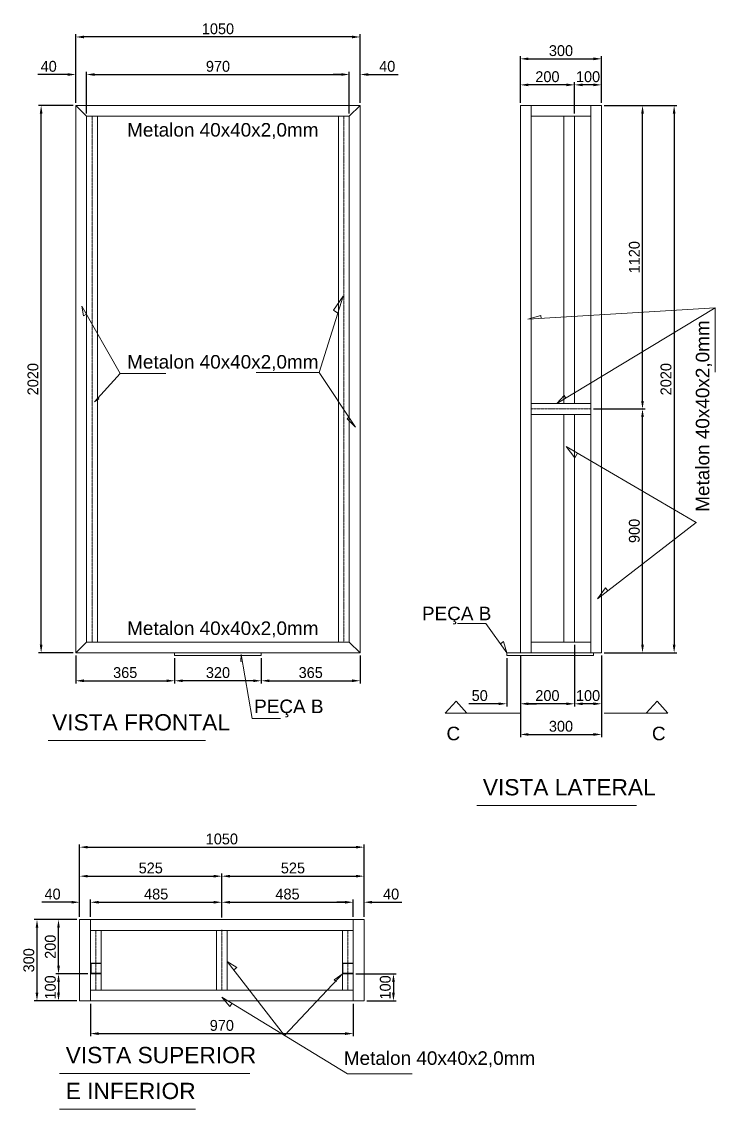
# Model space of a CAD drawing. Header units: millimetres. Extents: x 272452 to 288160, y -46054 to -34839.
# Drawn here: x 272452 to 275013, y -43357 to -39343 of the extents above; entities that cross this region are included whole.
import ezdxf

# ---------------------------------------------------------------- set-up
doc = ezdxf.new("R2010")
doc.units = ezdxf.units.MM
doc.header["$LTSCALE"] = 0.08
doc.linetypes.add('CENTER', pattern=[50.8, 31.75, -6.35, 6.35, -6.35])
for name, color, linetype, lineweight in [('03', 3, 'Continuous', 15), ('04', 4, 'Continuous', 5), ('CENT 1', 1, 'CENTER', 9), ('COTA', 1, 'Continuous', 9)]:
    doc.layers.add(name, color=color, linetype=linetype, lineweight=lineweight)
doc.styles.add('1-250', font='arial.ttf', dxfattribs={"height": 50})
doc.styles.add('1-500', font='arial.ttf', dxfattribs={"height": 100})
doc.dimstyles.new('ESC 20', dxfattribs={"dimscale": 20, "dimtxt": 2, "dimasz": 1.5, "dimexe": 0.5, "dimexo": 0.5, "dimgap": 0.5, "dimtad": 1, "dimdec": 0, "dimzin": 0, "dimdsep": 46, "dimtxsty": 'Standard', "dimcen": 1.5, "dimclrd": 1, "dimclre": 1, "dimclrt": 2, "dimadec": 0, "dimazin": 0, "dimtfac": 1, "dimtdec": 0, "dimtofl": 0, "dimtmove": 0, "dimatfit": 3, "dimfxl": 1, "dimtolj": 1, "dimtzin": 0, "dimarcsym": 0})

# ---------------------------------------------------------------- blocks, each defined once
blk = doc.blocks.new('*D6')
at = {"layer": 'COTA', "color": 1, "lineweight": -2, "transparency": 16777216}
for p, q in [((274565.3, -40772.5), (274754.4, -40772.5)), ((274744.4, -41642.5), (274744.4, -40802.5)), ((274603.3, -41672.5), (274754.4, -41672.5))]:
    blk.add_line(p, q, dxfattribs=at)
at = {"layer": 'COTA', "color": 1, "transparency": 16777216}
for points in [[(274739.4, -40802.5), (274749.4, -40802.5), (274744.4, -40772.5)], [(274739.4, -41642.5), (274749.4, -41642.5), (274744.4, -41672.5)]]:
    blk.add_solid(points, dxfattribs=at)
at = {"layer": 'COTA', "color": 2, "transparency": 16777216, "insert": (274714.4, -41222.5), "char_height": 40, "attachment_point": 5, "rotation": 90}
blk.add_mtext('\\A1;900', dxfattribs=at)
blk = doc.blocks.new('*D104')
at = {"layer": 'COTA', "color": 1, "lineweight": -2, "transparency": 16777216}
for p, q in [((274603.3, -39652.5), (274754.4, -39652.5)), ((274744.4, -40742.5), (274744.4, -39682.5)), ((274563.3, -40772.5), (274754.4, -40772.5))]:
    blk.add_line(p, q, dxfattribs=at)
at = {"layer": 'COTA', "color": 1, "transparency": 16777216}
for points in [[(274739.4, -39682.5), (274749.4, -39682.5), (274744.4, -39652.5)], [(274739.4, -40742.5), (274749.4, -40742.5), (274744.4, -40772.5)]]:
    blk.add_solid(points, dxfattribs=at)
at = {"layer": 'COTA', "color": 2, "transparency": 16777216, "insert": (274714.4, -40212.5), "char_height": 40, "attachment_point": 5, "rotation": 90}
blk.add_mtext('\\A1;1120', dxfattribs=at)
blk = doc.blocks.new('*D7')
at = {"layer": 'COTA', "color": 1, "lineweight": -2, "transparency": 16777216}
for p, q in [((274603.3, -39652.5), (274871.2, -39652.5)), ((274861.2, -39682.5), (274861.2, -41642.5)), ((274603.3, -41672.5), (274871.2, -41672.5))]:
    blk.add_line(p, q, dxfattribs=at)
at = {"layer": 'COTA', "color": 1, "transparency": 16777216}
for points in [[(274856.2, -39682.5), (274866.2, -39682.5), (274861.2, -39652.5)], [(274856.2, -41642.5), (274866.2, -41642.5), (274861.2, -41672.5)]]:
    blk.add_solid(points, dxfattribs=at)
at = {"layer": 'COTA', "color": 2, "transparency": 16777216, "insert": (274831.2, -40662.5), "char_height": 40, "attachment_point": 5, "rotation": 90}
blk.add_mtext('\\A1;2020', dxfattribs=at)
blk = doc.blocks.new('*D105')
at = {"layer": 'COTA', "color": 1, "lineweight": -2, "transparency": 16777216}
for p, q in [((274293.3, -39642.5), (274293.3, -39470.3)), ((274323.3, -39480.3), (274563.3, -39480.3)), ((274593.3, -39642.5), (274593.3, -39470.3))]:
    blk.add_line(p, q, dxfattribs=at)
at = {"layer": 'COTA', "color": 1, "transparency": 16777216}
for points in [[(274323.3, -39475.3), (274323.3, -39485.3), (274293.3, -39480.3)], [(274563.3, -39475.3), (274563.3, -39485.3), (274593.3, -39480.3)]]:
    blk.add_solid(points, dxfattribs=at)
at = {"layer": 'COTA', "color": 2, "transparency": 16777216, "insert": (274443.3, -39450.3), "char_height": 40, "attachment_point": 5}
blk.add_mtext('\\A1;300', dxfattribs=at)
blk = doc.blocks.new('*D106')
at = {"layer": 'COTA', "color": 1, "lineweight": -2, "transparency": 16777216}
for p, q in [((272666.1, -42647.1), (272666.1, -42379.5)), ((273716.1, -42647.1), (273716.1, -42379.5)), ((272696.1, -42389.5), (273686.1, -42389.5))]:
    blk.add_line(p, q, dxfattribs=at)
at = {"layer": 'COTA', "color": 1, "transparency": 16777216}
for points in [[(272696.1, -42384.5), (272696.1, -42394.5), (272666.1, -42389.5)], [(273686.1, -42384.5), (273686.1, -42394.5), (273716.1, -42389.5)]]:
    blk.add_solid(points, dxfattribs=at)
at = {"layer": 'COTA', "color": 2, "transparency": 16777216, "insert": (273191.1, -42359.5), "char_height": 40, "attachment_point": 5}
blk.add_mtext('\\A1;1050', dxfattribs=at)
blk = doc.blocks.new('*D107')
at = {"layer": 'COTA', "color": 1, "lineweight": -2, "transparency": 16777216}
for p, q in [((272656.1, -42657.1), (272498.5, -42657.1)), ((272508.5, -42687.1), (272508.5, -42927.1)), ((272656.1, -42957.1), (272498.5, -42957.1))]:
    blk.add_line(p, q, dxfattribs=at)
at = {"layer": 'COTA', "color": 1, "transparency": 16777216}
for points in [[(272503.5, -42687.1), (272513.5, -42687.1), (272508.5, -42657.1)], [(272503.5, -42927.1), (272513.5, -42927.1), (272508.5, -42957.1)]]:
    blk.add_solid(points, dxfattribs=at)
at = {"layer": 'COTA', "color": 2, "transparency": 16777216, "insert": (272478.5, -42807.1), "char_height": 40, "attachment_point": 5, "rotation": 90}
blk.add_mtext('\\A1;300', dxfattribs=at)
blk = doc.blocks.new('*D108')
at = {"layer": 'COTA', "color": 1, "lineweight": -2, "transparency": 16777216}
for p, q in [((272666.1, -42647.1), (272666.1, -42486.6)), ((272696.1, -42496.6), (273161.1, -42496.6)), ((273191.1, -42647.1), (273191.1, -42486.6))]:
    blk.add_line(p, q, dxfattribs=at)
at = {"layer": 'COTA', "color": 1, "transparency": 16777216}
for points in [[(272696.1, -42491.6), (272696.1, -42501.6), (272666.1, -42496.6)], [(273161.1, -42491.6), (273161.1, -42501.6), (273191.1, -42496.6)]]:
    blk.add_solid(points, dxfattribs=at)
at = {"layer": 'COTA', "color": 2, "transparency": 16777216, "insert": (272928.6, -42466.6), "char_height": 40, "attachment_point": 5}
blk.add_mtext('\\A1;525', dxfattribs=at)
blk = doc.blocks.new('*D8')
at = {"layer": 'COTA', "color": 1, "lineweight": -2, "transparency": 16777216}
for p, q in [((273191.1, -42647.1), (273191.1, -42486.6)), ((273221.1, -42496.6), (273686.1, -42496.6)), ((273716.1, -42647.1), (273716.1, -42486.6))]:
    blk.add_line(p, q, dxfattribs=at)
at = {"layer": 'COTA', "color": 1, "transparency": 16777216}
for points in [[(273221.1, -42491.6), (273221.1, -42501.6), (273191.1, -42496.6)], [(273686.1, -42491.6), (273686.1, -42501.6), (273716.1, -42496.6)]]:
    blk.add_solid(points, dxfattribs=at)
at = {"layer": 'COTA', "color": 2, "transparency": 16777216, "insert": (273453.6, -42466.6), "char_height": 40, "attachment_point": 5}
blk.add_mtext('\\A1;525', dxfattribs=at)
blk = doc.blocks.new('*D9')
at = {"layer": 'COTA', "color": 1, "lineweight": -2, "transparency": 16777216}
for p, q in [((272636.1, -42592.8), (272526.1, -42592.8)), ((272666.1, -42647.1), (272666.1, -42582.8)), ((272706.1, -42647.1), (272706.1, -42582.8)), ((272736.1, -42592.8), (272766.1, -42592.8))]:
    blk.add_line(p, q, dxfattribs=at)
at = {"layer": 'COTA', "color": 1, "transparency": 16777216}
for points in [[(272636.1, -42587.8), (272636.1, -42597.8), (272666.1, -42592.8)], [(272736.1, -42587.8), (272736.1, -42597.8), (272706.1, -42592.8)]]:
    blk.add_solid(points, dxfattribs=at)
at = {"layer": 'COTA', "color": 2, "transparency": 16777216, "insert": (272566.1, -42562.8), "char_height": 40, "attachment_point": 5}
blk.add_mtext('\\A1;40', dxfattribs=at)
blk = doc.blocks.new('*D10')
at = {"layer": 'COTA', "color": 1, "lineweight": -2, "transparency": 16777216}
for p, q in [((272706.1, -42647.1), (272706.1, -42582.8)), ((272736.1, -42592.8), (273161.1, -42592.8)), ((273191.1, -42649.1), (273191.1, -42582.8))]:
    blk.add_line(p, q, dxfattribs=at)
at = {"layer": 'COTA', "color": 1, "transparency": 16777216}
for points in [[(272736.1, -42587.8), (272736.1, -42597.8), (272706.1, -42592.8)], [(273161.1, -42587.8), (273161.1, -42597.8), (273191.1, -42592.8)]]:
    blk.add_solid(points, dxfattribs=at)
at = {"layer": 'COTA', "color": 2, "transparency": 16777216, "insert": (272948.6, -42562.8), "char_height": 40, "attachment_point": 5}
blk.add_mtext('\\A1;485', dxfattribs=at)
blk = doc.blocks.new('*D109')
at = {"layer": 'COTA', "color": 1, "lineweight": -2, "transparency": 16777216}
for p, q in [((273191.1, -42647.1), (273191.1, -42582.8)), ((273221.1, -42592.8), (273646.1, -42592.8)), ((273676.1, -42647.1), (273676.1, -42582.8))]:
    blk.add_line(p, q, dxfattribs=at)
at = {"layer": 'COTA', "color": 1, "transparency": 16777216}
for points in [[(273221.1, -42587.8), (273221.1, -42597.8), (273191.1, -42592.8)], [(273646.1, -42587.8), (273646.1, -42597.8), (273676.1, -42592.8)]]:
    blk.add_solid(points, dxfattribs=at)
at = {"layer": 'COTA', "color": 2, "transparency": 16777216, "insert": (273433.6, -42562.8), "char_height": 40, "attachment_point": 5}
blk.add_mtext('\\A1;485', dxfattribs=at)
blk = doc.blocks.new('*D11')
at = {"layer": 'COTA', "color": 1, "lineweight": -2, "transparency": 16777216}
for p, q in [((273646.1, -42592.8), (273616.1, -42592.8)), ((273676.1, -42647.1), (273676.1, -42582.8)), ((273716.1, -42647.1), (273716.1, -42582.8)), ((273746.1, -42592.8), (273856.1, -42592.8))]:
    blk.add_line(p, q, dxfattribs=at)
at = {"layer": 'COTA', "color": 1, "transparency": 16777216}
for points in [[(273646.1, -42587.8), (273646.1, -42597.8), (273676.1, -42592.8)], [(273746.1, -42587.8), (273746.1, -42597.8), (273716.1, -42592.8)]]:
    blk.add_solid(points, dxfattribs=at)
at = {"layer": 'COTA', "color": 2, "transparency": 16777216, "insert": (273816.1, -42562.8), "char_height": 40, "attachment_point": 5}
blk.add_mtext('\\A1;40', dxfattribs=at)
blk = doc.blocks.new('*D110')
at = {"layer": 'COTA', "color": 1, "lineweight": -2, "transparency": 16777216}
for p, q in [((272651.8, -39642.5), (272651.8, -39389.7)), ((273671.8, -39399.7), (272681.8, -39399.7)), ((273701.8, -39642.5), (273701.8, -39389.7))]:
    blk.add_line(p, q, dxfattribs=at)
at = {"layer": 'COTA', "color": 1, "transparency": 16777216}
for points in [[(272681.8, -39394.7), (272681.8, -39404.7), (272651.8, -39399.7)], [(273671.8, -39394.7), (273671.8, -39404.7), (273701.8, -39399.7)]]:
    blk.add_solid(points, dxfattribs=at)
at = {"layer": 'COTA', "color": 2, "transparency": 16777216, "insert": (273176.8, -39369.7), "char_height": 40, "attachment_point": 5}
blk.add_mtext('\\A1;1050', dxfattribs=at)
blk = doc.blocks.new('*D111')
at = {"layer": 'COTA', "color": 1, "lineweight": -2, "transparency": 16777216}
for p, q in [((272641.8, -39652.5), (272513.8, -39652.5)), ((272523.8, -41642.5), (272523.8, -39682.5)), ((272641.8, -41672.5), (272513.8, -41672.5))]:
    blk.add_line(p, q, dxfattribs=at)
at = {"layer": 'COTA', "color": 1, "transparency": 16777216}
for points in [[(272518.8, -39682.5), (272528.8, -39682.5), (272523.8, -39652.5)], [(272518.8, -41642.5), (272528.8, -41642.5), (272523.8, -41672.5)]]:
    blk.add_solid(points, dxfattribs=at)
at = {"layer": 'COTA', "color": 2, "transparency": 16777216, "insert": (272493.8, -40662.5), "char_height": 40, "attachment_point": 5, "rotation": 90}
blk.add_mtext('\\A1;2020', dxfattribs=at)
blk = doc.blocks.new('*D112')
at = {"layer": 'COTA', "color": 1, "lineweight": -2, "transparency": 16777216}
for p, q in [((272651.8, -39642.5), (272651.8, -39528.2)), ((272691.8, -39682.5), (272691.8, -39528.2)), ((272621.8, -39538.2), (272511.8, -39538.2)), ((272721.8, -39538.2), (272751.8, -39538.2))]:
    blk.add_line(p, q, dxfattribs=at)
at = {"layer": 'COTA', "color": 1, "transparency": 16777216}
for points in [[(272621.8, -39533.2), (272621.8, -39543.2), (272651.8, -39538.2)], [(272721.8, -39533.2), (272721.8, -39543.2), (272691.8, -39538.2)]]:
    blk.add_solid(points, dxfattribs=at)
at = {"layer": 'COTA', "color": 2, "transparency": 16777216, "insert": (272551.8, -39508.2), "char_height": 40, "attachment_point": 5}
blk.add_mtext('\\A1;40', dxfattribs=at)
blk = doc.blocks.new('*D12')
at = {"layer": 'COTA', "color": 1, "lineweight": -2, "transparency": 16777216}
for p, q in [((272691.8, -39682.5), (272691.8, -39528.2)), ((273661.8, -39682.5), (273661.8, -39528.2)), ((272721.8, -39538.2), (273631.8, -39538.2))]:
    blk.add_line(p, q, dxfattribs=at)
at = {"layer": 'COTA', "color": 1, "transparency": 16777216}
for points in [[(272721.8, -39533.2), (272721.8, -39543.2), (272691.8, -39538.2)], [(273631.8, -39533.2), (273631.8, -39543.2), (273661.8, -39538.2)]]:
    blk.add_solid(points, dxfattribs=at)
at = {"layer": 'COTA', "color": 2, "transparency": 16777216, "insert": (273176.8, -39508.2), "char_height": 40, "attachment_point": 5}
blk.add_mtext('\\A1;970', dxfattribs=at)
blk = doc.blocks.new('*D113')
at = {"layer": 'COTA', "color": 1, "lineweight": -2, "transparency": 16777216}
for p, q in [((273661.8, -39642.5), (273661.8, -39528.2)), ((273701.8, -39642.5), (273701.8, -39528.2)), ((273631.8, -39538.2), (273601.8, -39538.2)), ((273731.8, -39538.2), (273841.8, -39538.2))]:
    blk.add_line(p, q, dxfattribs=at)
at = {"layer": 'COTA', "color": 1, "transparency": 16777216}
for points in [[(273631.8, -39533.2), (273631.8, -39543.2), (273661.8, -39538.2)], [(273731.8, -39533.2), (273731.8, -39543.2), (273701.8, -39538.2)]]:
    blk.add_solid(points, dxfattribs=at)
at = {"layer": 'COTA', "color": 2, "transparency": 16777216, "insert": (273801.8, -39508.2), "char_height": 40, "attachment_point": 5}
blk.add_mtext('\\A1;40', dxfattribs=at)
blk = doc.blocks.new('*D13')
at = {"layer": 'COTA', "color": 1, "lineweight": -2, "transparency": 16777216}
for p, q in [((272706.1, -42967.1), (272706.1, -43087.6)), ((273676.1, -42967.1), (273676.1, -43087.6)), ((272736.1, -43077.6), (273646.1, -43077.6))]:
    blk.add_line(p, q, dxfattribs=at)
at = {"layer": 'COTA', "color": 1, "transparency": 16777216}
for points in [[(272736.1, -43072.6), (272736.1, -43082.6), (272706.1, -43077.6)], [(273646.1, -43072.6), (273646.1, -43082.6), (273676.1, -43077.6)]]:
    blk.add_solid(points, dxfattribs=at)
at = {"layer": 'COTA', "color": 2, "transparency": 16777216, "insert": (273191.1, -43047.6), "char_height": 40, "attachment_point": 5}
blk.add_mtext('\\A1;970', dxfattribs=at)
blk = doc.blocks.new('*D14')
at = {"layer": 'COTA', "color": 1, "lineweight": -2, "transparency": 16777216}
for p, q in [((274493.3, -41642.5), (274493.3, -41870.4)), ((274593.3, -41682.5), (274593.3, -41870.4)), ((274563.3, -41860.4), (274523.3, -41860.4))]:
    blk.add_line(p, q, dxfattribs=at)
at = {"layer": 'COTA', "color": 1, "transparency": 16777216}
for points in [[(274523.3, -41855.4), (274523.3, -41865.4), (274493.3, -41860.4)], [(274563.3, -41855.4), (274563.3, -41865.4), (274593.3, -41860.4)]]:
    blk.add_solid(points, dxfattribs=at)
at = {"layer": 'COTA', "color": 2, "transparency": 16777216, "insert": (274543.3, -41830.4), "char_height": 40, "attachment_point": 5}
blk.add_mtext('\\A1;100', dxfattribs=at)
blk = doc.blocks.new('*D114')
at = {"layer": 'COTA', "color": 1, "lineweight": -2, "transparency": 16777216}
for p, q in [((272696.1, -42857.1), (272578, -42857.1)), ((272588, -42887.1), (272588, -42927.1)), ((272656.1, -42957.1), (272578, -42957.1))]:
    blk.add_line(p, q, dxfattribs=at)
at = {"layer": 'COTA', "color": 1, "transparency": 16777216}
for points in [[(272583, -42887.1), (272593, -42887.1), (272588, -42857.1)], [(272583, -42927.1), (272593, -42927.1), (272588, -42957.1)]]:
    blk.add_solid(points, dxfattribs=at)
at = {"layer": 'COTA', "color": 2, "transparency": 16777216, "insert": (272558, -42907.1), "char_height": 40, "attachment_point": 5, "rotation": 90}
blk.add_mtext('\\A1;100', dxfattribs=at)
blk = doc.blocks.new('*D115')
at = {"layer": 'COTA', "color": 1, "lineweight": -2, "transparency": 16777216}
for p, q in [((273686.1, -42857.1), (273834.8, -42857.1)), ((273824.8, -42887.1), (273824.8, -42927.1)), ((273726.1, -42957.1), (273834.8, -42957.1))]:
    blk.add_line(p, q, dxfattribs=at)
at = {"layer": 'COTA', "color": 1, "transparency": 16777216}
for points in [[(273819.8, -42887.1), (273829.8, -42887.1), (273824.8, -42857.1)], [(273819.8, -42927.1), (273829.8, -42927.1), (273824.8, -42957.1)]]:
    blk.add_solid(points, dxfattribs=at)
at = {"layer": 'COTA', "color": 2, "transparency": 16777216, "insert": (273794.8, -42907.1), "char_height": 40, "attachment_point": 5, "rotation": 90}
blk.add_mtext('\\A1;100', dxfattribs=at)
blk = doc.blocks.new('*D81')
at = {"layer": 'COTA', "color": 1, "lineweight": -2, "transparency": 16777216}
for p, q in [((274493.3, -39682.5), (274493.3, -39566.4)), ((274593.3, -39642.5), (274593.3, -39566.4)), ((274563.3, -39576.4), (274523.3, -39576.4))]:
    blk.add_line(p, q, dxfattribs=at)
at = {"layer": 'COTA', "color": 1, "transparency": 16777216}
for points in [[(274523.3, -39571.4), (274523.3, -39581.4), (274493.3, -39576.4)], [(274563.3, -39571.4), (274563.3, -39581.4), (274593.3, -39576.4)]]:
    blk.add_solid(points, dxfattribs=at)
at = {"layer": 'COTA', "color": 2, "transparency": 16777216, "insert": (274543.3, -39546.4), "char_height": 40, "attachment_point": 5}
blk.add_mtext('\\A1;100', dxfattribs=at)
blk = doc.blocks.new('*D82')
at = {"layer": 'COTA', "color": 1, "lineweight": -2, "transparency": 16777216}
for p, q in [((274293.3, -39642.5), (274293.3, -39566.4)), ((274493.3, -39682.5), (274493.3, -39566.4)), ((274463.3, -39576.4), (274323.3, -39576.4))]:
    blk.add_line(p, q, dxfattribs=at)
at = {"layer": 'COTA', "color": 1, "transparency": 16777216}
for points in [[(274323.3, -39571.4), (274323.3, -39581.4), (274293.3, -39576.4)], [(274463.3, -39571.4), (274463.3, -39581.4), (274493.3, -39576.4)]]:
    blk.add_solid(points, dxfattribs=at)
at = {"layer": 'COTA', "color": 2, "transparency": 16777216, "insert": (274393.3, -39546.4), "char_height": 40, "attachment_point": 5}
blk.add_mtext('\\A1;200', dxfattribs=at)
blk = doc.blocks.new('*D83')
at = {"layer": 'COTA', "color": 1, "lineweight": -2, "transparency": 16777216}
for p, q in [((274493.3, -41642.5), (274493.3, -41870.4)), ((274293.3, -41682.5), (274293.3, -41870.4)), ((274463.3, -41860.4), (274323.3, -41860.4))]:
    blk.add_line(p, q, dxfattribs=at)
at = {"layer": 'COTA', "color": 1, "transparency": 16777216}
for points in [[(274323.3, -41855.4), (274323.3, -41865.4), (274293.3, -41860.4)], [(274463.3, -41855.4), (274463.3, -41865.4), (274493.3, -41860.4)]]:
    blk.add_solid(points, dxfattribs=at)
at = {"layer": 'COTA', "color": 2, "transparency": 16777216, "insert": (274393.3, -41830.4), "char_height": 40, "attachment_point": 5}
blk.add_mtext('\\A1;200', dxfattribs=at)
blk = doc.blocks.new('*D2')
at = {"layer": 'COTA', "color": 1, "lineweight": -2, "transparency": 16777216}
for p, q in [((274293.3, -41682.5), (274293.3, -41983.6)), ((274593.3, -41682.5), (274593.3, -41983.6)), ((274323.3, -41973.6), (274563.3, -41973.6))]:
    blk.add_line(p, q, dxfattribs=at)
at = {"layer": 'COTA', "color": 1, "transparency": 16777216}
for points in [[(274323.3, -41968.6), (274323.3, -41978.6), (274293.3, -41973.6)], [(274563.3, -41968.6), (274563.3, -41978.6), (274593.3, -41973.6)]]:
    blk.add_solid(points, dxfattribs=at)
at = {"layer": 'COTA', "color": 2, "transparency": 16777216, "insert": (274443.3, -41943.6), "char_height": 40, "attachment_point": 5}
blk.add_mtext('\\A1;300', dxfattribs=at)
blk = doc.blocks.new('*D15')
at = {"layer": 'COTA', "color": 1, "lineweight": -2, "transparency": 16777216}
for p, q in [((272651.8, -41682.5), (272651.8, -41785.5)), ((273016.8, -41692.5), (273016.8, -41785.5)), ((272681.8, -41775.5), (272986.8, -41775.5))]:
    blk.add_line(p, q, dxfattribs=at)
at = {"layer": 'COTA', "color": 1, "transparency": 16777216}
for points in [[(272681.8, -41770.5), (272681.8, -41780.5), (272651.8, -41775.5)], [(272986.8, -41770.5), (272986.8, -41780.5), (273016.8, -41775.5)]]:
    blk.add_solid(points, dxfattribs=at)
at = {"layer": 'COTA', "color": 2, "transparency": 16777216, "insert": (272834.3, -41745.5), "char_height": 40, "attachment_point": 5}
blk.add_mtext('\\A1;365', dxfattribs=at)
blk = doc.blocks.new('*D16')
at = {"layer": 'COTA', "color": 1, "lineweight": -2, "transparency": 16777216}
for p, q in [((273016.8, -41692.5), (273016.8, -41785.5)), ((273336.8, -41692.5), (273336.8, -41785.5)), ((273306.8, -41775.5), (273046.8, -41775.5))]:
    blk.add_line(p, q, dxfattribs=at)
at = {"layer": 'COTA', "color": 1, "transparency": 16777216}
for points in [[(273046.8, -41770.5), (273046.8, -41780.5), (273016.8, -41775.5)], [(273306.8, -41770.5), (273306.8, -41780.5), (273336.8, -41775.5)]]:
    blk.add_solid(points, dxfattribs=at)
at = {"layer": 'COTA', "color": 2, "transparency": 16777216, "insert": (273176.8, -41745.5), "char_height": 40, "attachment_point": 5}
blk.add_mtext('\\A1;320', dxfattribs=at)
blk = doc.blocks.new('*D17')
at = {"layer": 'COTA', "color": 1, "lineweight": -2, "transparency": 16777216}
for p, q in [((273336.8, -41692.5), (273336.8, -41785.5)), ((273701.8, -41682.5), (273701.8, -41785.5)), ((273366.8, -41775.5), (273671.8, -41775.5))]:
    blk.add_line(p, q, dxfattribs=at)
at = {"layer": 'COTA', "color": 1, "transparency": 16777216}
for points in [[(273366.8, -41770.5), (273366.8, -41780.5), (273336.8, -41775.5)], [(273671.8, -41770.5), (273671.8, -41780.5), (273701.8, -41775.5)]]:
    blk.add_solid(points, dxfattribs=at)
at = {"layer": 'COTA', "color": 2, "transparency": 16777216, "insert": (273519.3, -41745.5), "char_height": 40, "attachment_point": 5}
blk.add_mtext('\\A1;365', dxfattribs=at)
blk = doc.blocks.new('*D122')
at = {"layer": 'COTA', "color": 1, "lineweight": -2, "transparency": 16777216}
for p, q in [((274243.3, -41692.5), (274243.3, -41870.4)), ((274293.3, -41692.5), (274293.3, -41870.4)), ((274213.3, -41860.4), (274103.3, -41860.4)), ((274323.3, -41860.4), (274353.3, -41860.4))]:
    blk.add_line(p, q, dxfattribs=at)
at = {"layer": 'COTA', "color": 1, "transparency": 16777216}
for points in [[(274213.3, -41855.4), (274213.3, -41865.4), (274243.3, -41860.4)], [(274323.3, -41855.4), (274323.3, -41865.4), (274293.3, -41860.4)]]:
    blk.add_solid(points, dxfattribs=at)
at = {"layer": 'COTA', "color": 2, "transparency": 16777216, "insert": (274143.3, -41830.4), "char_height": 40, "attachment_point": 5}
blk.add_mtext('\\A1;50', dxfattribs=at)
blk = doc.blocks.new('*D123')
at = {"layer": 'COTA', "color": 1, "lineweight": -2, "transparency": 16777216}
for p, q in [((272656.1, -42657.1), (272578, -42657.1)), ((272588, -42827.1), (272588, -42687.1)), ((272656.1, -42857.1), (272578, -42857.1))]:
    blk.add_line(p, q, dxfattribs=at)
at = {"layer": 'COTA', "color": 1, "transparency": 16777216}
for points in [[(272583, -42687.1), (272593, -42687.1), (272588, -42657.1)], [(272583, -42827.1), (272593, -42827.1), (272588, -42857.1)]]:
    blk.add_solid(points, dxfattribs=at)
at = {"layer": 'COTA', "color": 2, "transparency": 16777216, "insert": (272558, -42757.1), "char_height": 40, "attachment_point": 5, "rotation": 90}
blk.add_mtext('\\A1;200', dxfattribs=at)

msp = doc.modelspace()

# ---------------------------------------------------------------- linework, layer by layer
at = {"layer": '03', "color": 3}
for p, q in [((272651.8, -39652.5), (273701.8, -39652.5)), ((272651.8, -39652.5), (272651.8, -41672.5)), ((272691.8, -39692.5), (272651.8, -39652.5)), ((273661.8, -39692.5), (273701.8, -39652.5)), ((273701.8, -41672.5), (273701.8, -39652.5)), ((274293.3, -41672.5), (274293.3, -39652.5)), ((274293.3, -39652.5), (274593.3, -39652.5)), ((274333.3, -41672.5), (274333.3, -39652.5)), ((274553.3, -41672.5), (274553.3, -39652.5)), ((274593.3, -41672.5), (274593.3, -39652.5)), ((272691.8, -39692.5), (273661.8, -39692.5)), ((272691.8, -39692.5), (272691.8, -41632.5)), ((272731.8, -39692.5), (272731.8, -41632.5)), ((273621.8, -41632.5), (273621.8, -39692.5)), ((273661.8, -41632.5), (273661.8, -39692.5)), ((274333.3, -39692.5), (274553.3, -39692.5)), ((274453.3, -40752.5), (274453.3, -39692.5)), ((274493.3, -40752.5), (274493.3, -39692.5)), ((274333.3, -40752.5), (274553.3, -40752.5)), ((274333.3, -40792.5), (274553.3, -40792.5)), ((274453.3, -41632.5), (274453.3, -40792.5)), ((274493.3, -41632.5), (274493.3, -40792.5)), ((272651.8, -41672.5), (272691.8, -41632.5)), ((272691.8, -41632.5), (273661.8, -41632.5)), ((273661.8, -41632.5), (273701.8, -41672.5)), ((274333.3, -41632.5), (274553.3, -41632.5)), ((272651.8, -41672.5), (273701.8, -41672.5)), ((273016.8, -41672.5), (273016.8, -41682.5)), ((273336.8, -41672.5), (273016.8, -41672.5)), ((273016.8, -41682.5), (273336.8, -41682.5)), ((273336.8, -41682.5), (273336.8, -41672.5)), ((274243.3, -41682.5), (274243.3, -41672.5)), ((274243.3, -41672.5), (274553.3, -41672.5)), ((274563.3, -41682.5), (274243.3, -41682.5)), ((274293.3, -41672.5), (274593.3, -41672.5)), ((274563.3, -41672.5), (274563.3, -41682.5)), ((272666.1, -42657.1), (273716.1, -42657.1)), ((272666.1, -42957.1), (272666.1, -42657.1)), ((272706.1, -42957.1), (272706.1, -42657.1)), ((272746.1, -42657.1), (273711.1, -42657.1)), ((273716.1, -42657.1), (273636.1, -42657.1)), ((273676.1, -42657.1), (273676.1, -42957.1)), ((273716.1, -42657.1), (273716.1, -42957.1)), ((272706.1, -42697.1), (273676.1, -42697.1)), ((272746.1, -42697.1), (273676.1, -42697.1)), ((272746.1, -42917.1), (272746.1, -42697.1)), ((273171.1, -42915.1), (273171.1, -42697.1)), ((273211.1, -42915.1), (273211.1, -42697.1)), ((273676.1, -42697.1), (273636.1, -42697.1)), ((273636.1, -42697.1), (273636.1, -42917.1)), ((272706.1, -42817.1), (272746.1, -42817.1)), ((272706.1, -42819.1), (272746.1, -42819.1)), ((272708.1, -42857.1), (272708.1, -42817.1)), ((272746, -42857.1), (272746, -42817.1)), ((273636.1, -42817.1), (273676.1, -42817.1)), ((273636.1, -42819.1), (273676.1, -42819.1)), ((273638.1, -42817.1), (273638.1, -42857.1)), ((273676, -42817.1), (273676, -42857.1)), ((272706.1, -42855.1), (272746.1, -42855.1)), ((272706.1, -42857.1), (272746.1, -42857.1)), ((273636.1, -42855.1), (273676.1, -42855.1)), ((273636.1, -42857.1), (273676.1, -42857.1)), ((272706.1, -42917.1), (273676.1, -42917.1)), ((272666.1, -42957.1), (273716.1, -42957.1))]:
    msp.add_line(p, q, dxfattribs=at)
at = {"layer": '04', "color": 4}
for p, q in [((273550.2, -40638.2), (273638.5, -40356.7)), ((273638.5, -40356.7), (273602.8, -40408.4)), ((272815.7, -40641.3), (272674.1, -40392.5)), ((272674.1, -40392.5), (272680.3, -40429.2)), ((273602.8, -40408.4), (273618.8, -40419.5)), ((275013, -40399.1), (274321, -40441)), ((275013, -40399.1), (274428.3, -40752.5)), ((275013, -40637.2), (275013, -40399.1)), ((272680.3, -40429.2), (272691.4, -40422.9)), ((274321, -40441), (274369, -40427.8)), ((274369, -40427.8), (274369.7, -40438)), ((272815.7, -40641.3), (272721.1, -40746.2)), ((272983.9, -40641.3), (272815.7, -40641.3)), ((273317.7, -40638.2), (273550.2, -40638.2)), ((273550.2, -40638.2), (273684.8, -40839.6)), ((272737.3, -40735.3), (272734.5, -40731.2)), ((274428.3, -40752.5), (274455.1, -40722.2)), ((274455.1, -40722.2), (274461.4, -40732.5)), ((272721.1, -40746.2), (272737.3, -40735.3)), ((273653.4, -40809.2), (273659.9, -40802.4)), ((273684.8, -40839.6), (273653.4, -40809.2)), ((274942.8, -41191.9), (274461.9, -40910.6)), ((274461.9, -40910.6), (274494.6, -40952.9)), ((274494.6, -40952.9), (274504.7, -40935.8)), ((274942.8, -41191.9), (274578.4, -41473)), ((274943.7, -41191.9), (274942.8, -41191.9)), ((274578.4, -41473), (274607.2, -41432.1)), ((274607.2, -41432.1), (274616.2, -41443.8)), ((274166.2, -41564), (274061.6, -41564)), ((274166.2, -41564), (274243.3, -41672.5)), ((274230.9, -41630.9), (274219.5, -41639)), ((274243.3, -41672.5), (274230.9, -41630.9)), ((273262.8, -41678), (273261.1, -41704.2)), ((273303.1, -41914.6), (273262.8, -41678)), ((273261.1, -41704.2), (273267.1, -41703.2)), ((274056, -41851.1), (274016, -41894.6)), ((274056, -41851.1), (274016, -41894.6)), ((274096, -41894.6), (274056, -41851.1)), ((274096, -41894.6), (274056, -41851.1)), ((274758.2, -41894.6), (274798.2, -41851.1)), ((274758.2, -41894.6), (274798.2, -41851.1)), ((274798.2, -41851.1), (274838.2, -41894.6)), ((274798.2, -41851.1), (274838.2, -41894.6)), ((274292.3, -41894.6), (274016, -41894.6)), ((274838.2, -41894.6), (274602.4, -41894.6)), ((273407.6, -41914.6), (273303.1, -41914.6)), ((272550.1, -41996.3), (273131, -41996.3)), ((274132.5, -42235.9), (274722.1, -42235.9)), ((273422.8, -43084.9), (273211.1, -42811.1)), ((273211.1, -42811.1), (273246.1, -42833.3)), ((273246.1, -42833.3), (273234.9, -42841.9)), ((273422.8, -43084.9), (273639.3, -42855.1)), ((273639.3, -42855.4), (273605.6, -42878.9)), ((273605.6, -42878.9), (273613.9, -42885.8)), ((273654.6, -43226.3), (273191.1, -42943.5)), ((273191.1, -42943.5), (273220.9, -42977.9)), ((273220.9, -42977.9), (273228.1, -42966)), ((272592.1, -43224.2), (273294.6, -43224.2)), ((273654.6, -43226.3), (273893.7, -43226.3)), ((272592.1, -43356.7), (273093.9, -43356.7))]:
    msp.add_line(p, q, dxfattribs=at)
for points in [[(273638.5, -40356.7), (273602.8, -40408.4), (273618.8, -40419.5), (273638.5, -40356.7)], [(272691.4, -40422.9), (272674.1, -40392.5), (272680.3, -40429.2), (272691.4, -40422.9)], [(274369.7, -40438), (274369, -40427.8), (274321, -40441), (274369.7, -40438)], [(272734.5, -40731.2), (272737.3, -40735.3), (272721.1, -40746.2), (272734.5, -40731.2)], [(274428.3, -40752.5), (274455.1, -40722.2), (274461.4, -40732.5), (274428.3, -40752.5)], [(273684.8, -40839.6), (273659.9, -40802.4), (273653.4, -40809.2), (273684.8, -40839.6)], [(274504.7, -40935.8), (274461.9, -40910.6), (274494.6, -40952.9), (274504.7, -40935.8)], [(274616.2, -41443.8), (274607.2, -41432.1), (274578.4, -41473), (274616.2, -41443.8)], [(274243.3, -41672.5), (274230.9, -41630.9), (274219.5, -41639), (274243.3, -41672.5)], [(273267.1, -41703.2), (273262.8, -41678), (273261.1, -41704.2), (273267.1, -41703.2)], [(274016, -41894.6), (274056, -41851.1), (274096, -41894.6), (274016, -41894.6)], [(274016, -41894.6), (274056, -41851.1), (274096, -41894.6), (274016, -41894.6)], [(274838.2, -41894.6), (274798.2, -41851.1), (274758.2, -41894.6), (274838.2, -41894.6)], [(274838.2, -41894.6), (274798.2, -41851.1), (274758.2, -41894.6), (274838.2, -41894.6)], [(273211.1, -42811.1), (273246.1, -42833.3), (273234.9, -42841.9), (273211.1, -42811.1)], [(273639.3, -42855.4), (273613.9, -42885.8), (273605.6, -42878.9), (273639.3, -42855.4)], [(273191.1, -42943.5), (273228.1, -42966), (273220.9, -42977.9), (273191.1, -42943.5)]]:
    msp.add_solid(points, dxfattribs=at)
at = {"layer": 'CENT 1', "color": 1}
for p, q in [((272711.8, -39692.5), (272711.8, -41632.5)), ((273641.8, -41632.5), (273641.8, -39692.5)), ((274333.3, -40772.5), (274553.3, -40772.5)), ((272726.1, -42917.1), (272726.1, -42697.1)), ((273191.1, -42915.1), (273191.1, -42695.1)), ((273656.1, -42917.1), (273656.1, -42697.1))]:
    msp.add_line(p, q, dxfattribs=at)

# ---------------------------------------------------------------- texts
at = {"layer": '04', "color": 4}
for s, height, style, p in [('Metalon 40x40x2,0mm', 50, '1-250', (272841.4, -39767.3)), ('Metalon 40x40x2,0mm', 50, '1-250', (272841.4, -40623.4)), ('PEÇA B', 50, '1-250', (273930, -41552.1)), ('Metalon 40x40x2,0mm', 50, '1-250', (272841.4, -41606.5)), ('PEÇA B', 50, '1-250', (273310.4, -41894.9)), ('VISTA FRONTAL', 60, '1-500', (272564.5, -41958.8)), ('C', 50, '1-250', (274020.6, -41995.1)), ('C', 50, '1-250', (274779.2, -41995.1)), ('VISTA LATERAL', 60, '1-500', (274154.9, -42198.4)), ('VISTA SUPERIOR', 60, '1-500', (272614.6, -43186.7)), ('Metalon 40x40x2,0mm', 50, '1-250', (273641.5, -43192.9)), ('E INFERIOR', 60, '1-500', (272614.6, -43319.2))]:
    msp.add_text(s, height=height, dxfattribs=dict(at, style=style)).set_placement(p)
at = {"layer": '04', "color": 4, "style": '1-250'}
msp.add_text('Metalon 40x40x2,0mm', height=50, rotation=90, dxfattribs=at).set_placement((274991.1, -41151.8))

# ---------------------------------------------------------------- dimensions: what is measured, and where the dimension line sits
at = {"layer": 'COTA'}
for base, p1, p2, picture, middle in [((272651.8, -39399.7), (273701.8, -39652.5), (272651.8, -39652.5), '*D110', (273176.8, -39369.7)), ((274593.3, -39480.3), (274293.3, -39652.5), (274593.3, -39652.5), '*D105', (274443.3, -39450.3)), ((272651.8, -39538.2), (272691.8, -39692.5), (272651.8, -39652.5), '*D112', (272551.8, -39508.2)), ((273661.8, -39538.2), (272691.8, -39692.5), (273661.8, -39692.5), '*D12', (273176.8, -39508.2)), ((273701.8, -39538.2), (273661.8, -39652.5), (273701.8, -39652.5), '*D113', (273801.8, -39508.2)), ((274293.3, -39576.4), (274493.3, -39692.5), (274293.3, -39652.5), '*D82', (274393.3, -39546.4)), ((274293.3, -41860.4), (274493.3, -41632.5), (274293.3, -41672.5), '*D83', (274393.3, -41830.4)), ((273016.8, -41775.5), (272651.8, -41672.5), (273016.8, -41682.5), '*D15', (272834.3, -41745.5)), ((273016.8, -41775.5), (273336.8, -41682.5), (273016.8, -41682.5), '*D16', (273176.8, -41745.5)), ((273701.8, -41775.5), (273336.8, -41682.5), (273701.8, -41672.5), '*D17', (273519.3, -41745.5)), ((274243.3, -41860.4), (274293.3, -41682.5), (274243.3, -41682.5), '*D122', (274143.3, -41830.4)), ((274593.3, -41973.6), (274293.3, -41672.5), (274593.3, -41672.5), '*D2', (274443.3, -41943.6)), ((273716.1, -42389.5), (272666.1, -42657.1), (273716.1, -42657.1), '*D106', (273191.1, -42359.5)), ((273191.1, -42496.6), (272666.1, -42657.1), (273191.1, -42657.1), '*D108', (272928.6, -42466.6)), ((273716.1, -42496.6), (273191.1, -42657.1), (273716.1, -42657.1), '*D8', (273453.6, -42466.6)), ((272666.1, -42592.8), (272706.1, -42657.1), (272666.1, -42657.1), '*D9', (272566.1, -42562.8)), ((273191.1, -42592.8), (272706.1, -42657.1), (273191.1, -42659.1), '*D10', (272948.6, -42562.8)), ((273676.1, -42592.8), (273191.1, -42657.1), (273676.1, -42657.1), '*D109', (273433.6, -42562.8)), ((273716.1, -42592.8), (273676.1, -42657.1), (273716.1, -42657.1), '*D11', (273816.1, -42562.8)), ((273676.1, -43077.6), (272706.1, -42957.1), (273676.1, -42957.1), '*D13', (273191.1, -43047.6))]:
    dim = msp.add_linear_dim(base=base, p1=p1, p2=p2, dimstyle='ESC 20', dxfattribs=at)
    dim.commit()
    dim.dimension.update_dxf_attribs({"geometry": picture, "text_midpoint": middle})
for base, p1, p2, picture, middle in [((274493.3, -39576.4), (274593.3, -39652.5), (274493.3, -39692.5), '*D81', (274543.3, -39576.4)), ((274493.3, -41860.4), (274593.3, -41672.5), (274493.3, -41632.5), '*D14', (274543.3, -41860.4))]:
    dim = msp.add_linear_dim(base=base, p1=p1, p2=p2, dimstyle='ESC 20', dxfattribs=at)
    dim.commit()
    dim.dimension.update_dxf_attribs({"geometry": picture, "text_midpoint": middle, "dimtype": 160})
for base, p1, p2, picture, middle in [((272523.8, -39652.5), (272651.8, -41672.5), (272651.8, -39652.5), '*D111', (272493.8, -40662.5)), ((274744.4, -39652.5), (274553.3, -40772.5), (274593.3, -39652.5), '*D104', (274714.4, -40212.5)), ((274861.2, -41672.5), (274593.3, -39652.5), (274593.3, -41672.5), '*D7', (274831.2, -40662.5)), ((274744.4, -40772.5), (274593.3, -41672.5), (274555.3, -40772.5), '*D6', (274714.4, -41222.5)), ((272508.5, -42957.1), (272666.1, -42657.1), (272666.1, -42957.1), '*D107', (272478.5, -42807.1)), ((272588, -42657.1), (272666.1, -42857.1), (272666.1, -42657.1), '*D123', (272558, -42757.1)), ((272588, -42957.1), (272706.1, -42857.1), (272666.1, -42957.1), '*D114', (272558, -42907.1)), ((273824.8, -42957.1), (273676.1, -42857.1), (273716.1, -42957.1), '*D115', (273794.8, -42907.1))]:
    dim = msp.add_linear_dim(base=base, p1=p1, p2=p2, angle=90, dimstyle='ESC 20', dxfattribs=at)
    dim.commit()
    dim.dimension.update_dxf_attribs({"geometry": picture, "text_midpoint": middle})

doc.saveas('drawing.dxf')
